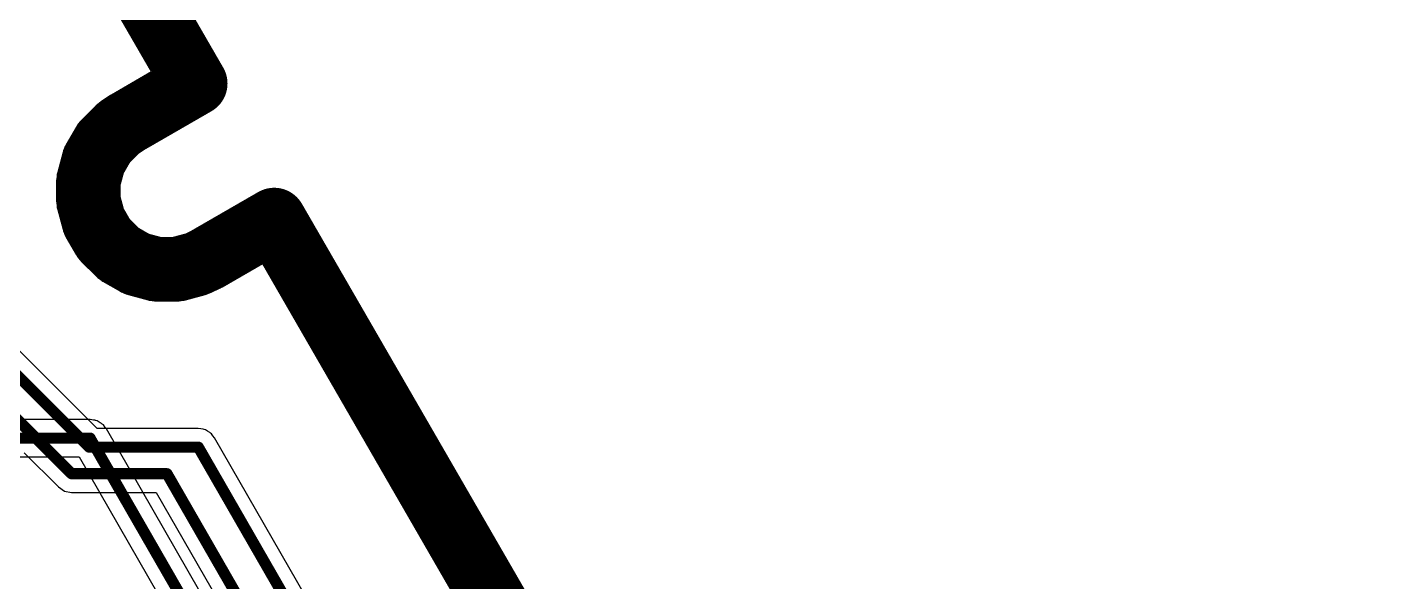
# Model space of a CAD drawing. Header units: millimetres. Extents: x 1.5 to 19.4, y 0 to 11.5.
# Drawn here: x 8.125 to 8.977, y 8.64 to 8.987 of the extents above; entities that cross this region are included whole.
import ezdxf

# ---------------------------------------------------------------- set-up
doc = ezdxf.new("R2010")
doc.units = ezdxf.units.MM
doc.header["$MEASUREMENT"] = 0
for name, color, linetype in [('BottomLayer', 5, 'Continuous'), ('InternalPlane1', 76, 'Continuous'), ('InternalPlane2', 16, 'Continuous'), ('KeepOutLayer', 6, 'Continuous'), ('Mechanical4', 56, 'Continuous'), ('TopLayer', 1, 'Continuous')]:
    doc.layers.add(name, color=color, linetype=linetype)

msp = doc.modelspace()

# ---------------------------------------------------------------- linework, layer by layer
at = {"layer": 'BottomLayer'}
for p, q in [((8.05157, 9.23997), (8.21558, 8.95589)), ((8.21558, 8.95589), (8.18224, 8.93664)), ((8.17886, 8.93464), (8.16977, 8.92718)), ((8.18166, 8.93614), (8.17886, 8.93464)), ((8.18224, 8.93664), (8.18166, 8.93614)), ((8.16977, 8.92718), (8.16231, 8.91808)), ((8.16231, 8.91808), (8.15676, 8.90771)), ((8.15676, 8.90771), (8.15335, 8.89645)), ((8.15335, 8.89645), (8.15219, 8.88475)), ((8.15219, 8.88475), (8.15335, 8.87304)), ((8.15335, 8.87304), (8.15676, 8.86179)), ((8.15676, 8.86179), (8.16231, 8.85141)), ((8.16231, 8.85141), (8.16977, 8.84232)), ((8.24215, 8.83286), (8.2755, 8.85211)), ((8.2755, 8.85211), (8.80544, 7.93424)), ((8.16977, 8.84232), (8.17886, 8.83486)), ((8.17886, 8.83486), (8.18923, 8.82931)), ((8.23516, 8.82931), (8.24114, 8.83252)), ((8.24114, 8.83252), (8.24215, 8.83286)), ((8.18923, 8.82931), (8.20049, 8.8259)), ((8.20049, 8.8259), (8.21219, 8.82475)), ((8.21219, 8.82475), (8.2239, 8.8259)), ((8.2239, 8.8259), (8.23516, 8.82931)), ((8.16426, 8.7417), (8.11642, 8.7417)), ((8.16645, 8.74127), (8.16426, 8.7417)), ((8.16732, 8.74121), (8.16645, 8.74127)), ((8.1677, 8.74102), (8.16732, 8.74121)), ((8.16875, 8.74081), (8.1677, 8.74102)), ((8.17055, 8.73961), (8.16875, 8.74081)), ((8.17142, 8.73918), (8.17055, 8.73961)), ((8.17173, 8.73881), (8.17142, 8.73918)), ((8.17255, 8.73827), (8.17173, 8.73881)), ((8.17366, 8.7366), (8.17255, 8.73827)), ((8.17443, 8.73573), (8.17366, 8.7366)), ((8.97733, 7.33857), (8.17443, 8.73573)), ((8.11642, 8.71825), (8.15743, 8.71825)), ((8.15743, 8.71825), (8.95253, 7.33467))]:
    msp.add_line(p, q, dxfattribs=at)
at = {"layer": 'BottomLayer', "const_width": 0.007}
for points in [[(8.10517, 8.72998), (8.16426, 8.72998)], [(8.16426, 8.72989), (8.96717, 7.33273)]]:
    msp.add_lwpolyline(points, dxfattribs=at)
at = {"layer": 'BottomLayer', "const_width": 0.0035}
for points in [[(8.16251, 8.72998, 1), (8.16601, 8.72998, 1)], [(8.16251, 8.72989, 1), (8.16601, 8.72989, 1)]]:
    msp.add_lwpolyline(points, format="xyb", close=True, dxfattribs=at)
at = {"layer": 'InternalPlane1'}
for p, q in [((7.87713, 9.52332), (8.20275, 8.95933)), ((8.20275, 8.95933), (8.17754, 8.94477)), ((8.17642, 8.94408), (8.17107, 8.9405)), ((8.177, 8.94439), (8.17642, 8.94408)), ((8.17754, 8.94477), (8.177, 8.94439)), ((8.16803, 8.938), (8.15894, 8.92892)), ((8.17107, 8.9405), (8.16803, 8.938)), ((8.15613, 8.92529), (8.15575, 8.92476)), ((8.15644, 8.92587), (8.15613, 8.92529)), ((8.15728, 8.92689), (8.15644, 8.92587)), ((8.15804, 8.92796), (8.15728, 8.92689)), ((8.15852, 8.92841), (8.15804, 8.92796)), ((8.15894, 8.92892), (8.15852, 8.92841)), ((8.15575, 8.92476), (8.14932, 8.91363)), ((8.14732, 8.90878), (8.14399, 8.89637)), ((8.14755, 8.9094), (8.14732, 8.90878)), ((8.1477, 8.91004), (8.14755, 8.9094)), ((8.14824, 8.91124), (8.1477, 8.91004)), ((8.1487, 8.91247), (8.14824, 8.91124)), ((8.14905, 8.91303), (8.1487, 8.91247)), ((8.14932, 8.91363), (8.14905, 8.91303)), ((8.14337, 8.89183), (8.14331, 8.89117)), ((8.14331, 8.89117), (8.14331, 8.87833)), ((8.14356, 8.89378), (8.14335, 8.89249)), ((8.14335, 8.89249), (8.14337, 8.89183)), ((8.14369, 8.89509), (8.14356, 8.89378)), ((8.14388, 8.89572), (8.14369, 8.89509)), ((8.14399, 8.89637), (8.14388, 8.89572)), ((8.14331, 8.87833), (8.14337, 8.87767)), ((8.14337, 8.87767), (8.14335, 8.87701)), ((8.14335, 8.87701), (8.14356, 8.87571)), ((8.14356, 8.87571), (8.14369, 8.8744)), ((8.14369, 8.8744), (8.14388, 8.87377)), ((8.14388, 8.87377), (8.14399, 8.87312)), ((8.14399, 8.87312), (8.14732, 8.86071)), ((8.14732, 8.86071), (8.14755, 8.8601)), ((8.14755, 8.8601), (8.1477, 8.85946)), ((8.1477, 8.85946), (8.14824, 8.85826)), ((8.14824, 8.85826), (8.1487, 8.85703)), ((8.1487, 8.85703), (8.14905, 8.85647)), ((8.14905, 8.85647), (8.14932, 8.85587)), ((8.14932, 8.85587), (8.15575, 8.84474)), ((8.15575, 8.84474), (8.15613, 8.84421)), ((8.15613, 8.84421), (8.15644, 8.84362)), ((8.15644, 8.84362), (8.15728, 8.84261)), ((8.15728, 8.84261), (8.15804, 8.84154)), ((8.15804, 8.84154), (8.15852, 8.84109)), ((8.15852, 8.84109), (8.15894, 8.84058)), ((8.15894, 8.84058), (8.16803, 8.8315)), ((8.16803, 8.8315), (8.16853, 8.83108)), ((8.16853, 8.83108), (8.16898, 8.8306)), ((8.24685, 8.82472), (8.27206, 8.83928)), ((8.27206, 8.83928), (8.79261, 7.93768)), ((8.16898, 8.8306), (8.17005, 8.82983)), ((8.17005, 8.82983), (8.17107, 8.829)), ((8.17107, 8.829), (8.17165, 8.82869)), ((8.17165, 8.82869), (8.17219, 8.8283)), ((8.17219, 8.8283), (8.18331, 8.82188)), ((8.23992, 8.82126), (8.24569, 8.8241)), ((8.24569, 8.8241), (8.24625, 8.82445)), ((8.24625, 8.82445), (8.24685, 8.82472)), ((8.18331, 8.82188), (8.18391, 8.82161)), ((8.18391, 8.82161), (8.18447, 8.82126)), ((8.18447, 8.82126), (8.1857, 8.82079)), ((8.1857, 8.82079), (8.1869, 8.82025)), ((8.1869, 8.82025), (8.18754, 8.8201)), ((8.18754, 8.8201), (8.18816, 8.81987)), ((8.18816, 8.81987), (8.20057, 8.81654)), ((8.20057, 8.81654), (8.20122, 8.81644)), ((8.20122, 8.81644), (8.20185, 8.81625)), ((8.20185, 8.81625), (8.20316, 8.81612)), ((8.20316, 8.81612), (8.20446, 8.8159)), ((8.20446, 8.8159), (8.20511, 8.81592)), ((8.20511, 8.81592), (8.20577, 8.81586)), ((8.20577, 8.81586), (8.21862, 8.81586)), ((8.21862, 8.81586), (8.21927, 8.81592)), ((8.21927, 8.81592), (8.21993, 8.8159)), ((8.21993, 8.8159), (8.22123, 8.81612)), ((8.22123, 8.81612), (8.22254, 8.81625)), ((8.22254, 8.81625), (8.22317, 8.81644)), ((8.22317, 8.81644), (8.22382, 8.81654)), ((8.22382, 8.81654), (8.23623, 8.81987)), ((8.23623, 8.81987), (8.23992, 8.82126)), ((8.23992, 8.82126), (8.23992, 8.82126))]:
    msp.add_line(p, q, dxfattribs=at)
at = {"layer": 'InternalPlane1', "const_width": 0.04}
for points in [[(7.89454, 9.53337), (8.23021, 8.95197)], [(8.18759, 8.92737), (8.23021, 8.95197)], [(8.17315, 8.91471), (8.18224, 8.92379)], [(8.18224, 8.92379), (8.18759, 8.92737)], [(8.16673, 8.90358), (8.17315, 8.91471)], [(8.1634, 8.89117), (8.16673, 8.90358)], [(8.1634, 8.87833), (8.1634, 8.89117)], [(8.1634, 8.87833), (8.16673, 8.86592)], [(8.16673, 8.86592), (8.17315, 8.85479)], [(8.2368, 8.84213), (8.27942, 8.86674)], [(8.27942, 8.86674), (8.82006, 7.93032)], [(8.17315, 8.85479), (8.18224, 8.84571)], [(8.18224, 8.84571), (8.19336, 8.83928)], [(8.19336, 8.83928), (8.20577, 8.83596)], [(8.21862, 8.83596), (8.23103, 8.83928)], [(8.23103, 8.83928), (8.2368, 8.84213)], [(8.20577, 8.83596), (8.21862, 8.83596)]]:
    msp.add_lwpolyline(points, dxfattribs=at)
at = {"layer": 'InternalPlane1', "const_width": 0.02}
for points in [[(8.22021, 8.95197, 1), (8.24021, 8.95197, 1)], [(8.22021, 8.95197, 1), (8.24021, 8.95197, 1)], [(8.17224, 8.92379, 1), (8.19224, 8.92379, 1)], [(8.17224, 8.92379, 1), (8.19224, 8.92379, 1)], [(8.17759, 8.92737, 1), (8.19759, 8.92737, 1)], [(8.17759, 8.92737, 1), (8.19759, 8.92737, 1)], [(8.16315, 8.91471, 1), (8.18315, 8.91471, 1)], [(8.16315, 8.91471, 1), (8.18315, 8.91471, 1)], [(8.15673, 8.90358, 1), (8.17673, 8.90358, 1)], [(8.15673, 8.90358, 1), (8.17673, 8.90358, 1)], [(8.1534, 8.89117, 1), (8.1734, 8.89117, 1)], [(8.1534, 8.89117, 1), (8.1734, 8.89117, 1)], [(8.1534, 8.87833, 1), (8.1734, 8.87833, 1)], [(8.1534, 8.87833, 1), (8.1734, 8.87833, 1)], [(8.15673, 8.86592, 1), (8.17673, 8.86592, 1)], [(8.15673, 8.86592, 1), (8.17673, 8.86592, 1)], [(8.26942, 8.86674, 1), (8.28942, 8.86674, 1)], [(8.26942, 8.86674, 1), (8.28942, 8.86674, 1)], [(8.16315, 8.85479, 1), (8.18315, 8.85479, 1)], [(8.16315, 8.85479, 1), (8.18315, 8.85479, 1)], [(8.17224, 8.84571, 1), (8.19224, 8.84571, 1)], [(8.17224, 8.84571, 1), (8.19224, 8.84571, 1)], [(8.18336, 8.83928, 1), (8.20336, 8.83928, 1)], [(8.18336, 8.83928, 1), (8.20336, 8.83928, 1)], [(8.22103, 8.83928, 1), (8.24103, 8.83928, 1)], [(8.22103, 8.83928, 1), (8.24103, 8.83928, 1)], [(8.2268, 8.84213, 1), (8.2468, 8.84213, 1)], [(8.2268, 8.84213, 1), (8.2468, 8.84213, 1)], [(8.19577, 8.83596, 1), (8.21577, 8.83596, 1)], [(8.19577, 8.83596, 1), (8.21577, 8.83596, 1)], [(8.20862, 8.83596, 1), (8.22862, 8.83596, 1)], [(8.20862, 8.83596, 1), (8.22862, 8.83596, 1)]]:
    msp.add_lwpolyline(points, format="xyb", close=True, dxfattribs=at)
at = {"layer": 'InternalPlane2'}
for p, q in [((7.87713, 9.52332), (8.20275, 8.95933)), ((8.20275, 8.95933), (8.17754, 8.94477)), ((8.17642, 8.94408), (8.17107, 8.9405)), ((8.177, 8.94439), (8.17642, 8.94408)), ((8.17754, 8.94477), (8.177, 8.94439)), ((8.16803, 8.938), (8.15894, 8.92892)), ((8.17107, 8.9405), (8.16803, 8.938)), ((8.15613, 8.92529), (8.15575, 8.92476)), ((8.15644, 8.92587), (8.15613, 8.92529)), ((8.15728, 8.92689), (8.15644, 8.92587)), ((8.15804, 8.92796), (8.15728, 8.92689)), ((8.15852, 8.92841), (8.15804, 8.92796)), ((8.15894, 8.92892), (8.15852, 8.92841)), ((8.15575, 8.92476), (8.14932, 8.91363)), ((8.14732, 8.90878), (8.14399, 8.89637)), ((8.14755, 8.9094), (8.14732, 8.90878)), ((8.1477, 8.91004), (8.14755, 8.9094)), ((8.14824, 8.91124), (8.1477, 8.91004)), ((8.1487, 8.91247), (8.14824, 8.91124)), ((8.14905, 8.91303), (8.1487, 8.91247)), ((8.14932, 8.91363), (8.14905, 8.91303)), ((8.14337, 8.89183), (8.14331, 8.89117)), ((8.14331, 8.89117), (8.14331, 8.87833)), ((8.14356, 8.89378), (8.14335, 8.89249)), ((8.14335, 8.89249), (8.14337, 8.89183)), ((8.14369, 8.89509), (8.14356, 8.89378)), ((8.14388, 8.89572), (8.14369, 8.89509)), ((8.14399, 8.89637), (8.14388, 8.89572)), ((8.14331, 8.87833), (8.14337, 8.87767)), ((8.14337, 8.87767), (8.14335, 8.87701)), ((8.14335, 8.87701), (8.14356, 8.87571)), ((8.14356, 8.87571), (8.14369, 8.8744)), ((8.14369, 8.8744), (8.14388, 8.87377)), ((8.14388, 8.87377), (8.14399, 8.87312)), ((8.14399, 8.87312), (8.14732, 8.86071)), ((8.14732, 8.86071), (8.14755, 8.8601)), ((8.14755, 8.8601), (8.1477, 8.85946)), ((8.1477, 8.85946), (8.14824, 8.85826)), ((8.14824, 8.85826), (8.1487, 8.85703)), ((8.1487, 8.85703), (8.14905, 8.85647)), ((8.14905, 8.85647), (8.14932, 8.85587)), ((8.14932, 8.85587), (8.15575, 8.84474)), ((8.15575, 8.84474), (8.15613, 8.84421)), ((8.15613, 8.84421), (8.15644, 8.84362)), ((8.15644, 8.84362), (8.15728, 8.84261)), ((8.15728, 8.84261), (8.15804, 8.84154)), ((8.15804, 8.84154), (8.15852, 8.84109)), ((8.15852, 8.84109), (8.15894, 8.84058)), ((8.15894, 8.84058), (8.16803, 8.8315)), ((8.16803, 8.8315), (8.16853, 8.83108)), ((8.16853, 8.83108), (8.16898, 8.8306)), ((8.24685, 8.82472), (8.27206, 8.83928)), ((8.27206, 8.83928), (8.79261, 7.93768)), ((8.16898, 8.8306), (8.17005, 8.82983)), ((8.17005, 8.82983), (8.17107, 8.829)), ((8.17107, 8.829), (8.17165, 8.82869)), ((8.17165, 8.82869), (8.17219, 8.8283)), ((8.17219, 8.8283), (8.18331, 8.82188)), ((8.23992, 8.82126), (8.24569, 8.8241)), ((8.24569, 8.8241), (8.24625, 8.82445)), ((8.24625, 8.82445), (8.24685, 8.82472)), ((8.18331, 8.82188), (8.18391, 8.82161)), ((8.18391, 8.82161), (8.18447, 8.82126)), ((8.18447, 8.82126), (8.1857, 8.82079)), ((8.1857, 8.82079), (8.1869, 8.82025)), ((8.1869, 8.82025), (8.18754, 8.8201)), ((8.18754, 8.8201), (8.18816, 8.81987)), ((8.18816, 8.81987), (8.20057, 8.81654)), ((8.20057, 8.81654), (8.20122, 8.81644)), ((8.20122, 8.81644), (8.20185, 8.81625)), ((8.20185, 8.81625), (8.20316, 8.81612)), ((8.20316, 8.81612), (8.20446, 8.8159)), ((8.20446, 8.8159), (8.20511, 8.81592)), ((8.20511, 8.81592), (8.20577, 8.81586)), ((8.20577, 8.81586), (8.21862, 8.81586)), ((8.21862, 8.81586), (8.21927, 8.81592)), ((8.21927, 8.81592), (8.21993, 8.8159)), ((8.21993, 8.8159), (8.22123, 8.81612)), ((8.22123, 8.81612), (8.22254, 8.81625)), ((8.22254, 8.81625), (8.22317, 8.81644)), ((8.22317, 8.81644), (8.22382, 8.81654)), ((8.22382, 8.81654), (8.23623, 8.81987)), ((8.23623, 8.81987), (8.23992, 8.82126)), ((8.23992, 8.82126), (8.23992, 8.82126))]:
    msp.add_line(p, q, dxfattribs=at)
at = {"layer": 'InternalPlane2', "const_width": 0.04}
for points in [[(7.89454, 9.53337), (8.23021, 8.95197)], [(8.18759, 8.92737), (8.23021, 8.95197)], [(8.17315, 8.91471), (8.18224, 8.92379)], [(8.18224, 8.92379), (8.18759, 8.92737)], [(8.16673, 8.90358), (8.17315, 8.91471)], [(8.1634, 8.89117), (8.16673, 8.90358)], [(8.1634, 8.87833), (8.1634, 8.89117)], [(8.1634, 8.87833), (8.16673, 8.86592)], [(8.16673, 8.86592), (8.17315, 8.85479)], [(8.2368, 8.84213), (8.27942, 8.86674)], [(8.27942, 8.86674), (8.82006, 7.93032)], [(8.17315, 8.85479), (8.18224, 8.84571)], [(8.18224, 8.84571), (8.19336, 8.83928)], [(8.19336, 8.83928), (8.20577, 8.83596)], [(8.21862, 8.83596), (8.23103, 8.83928)], [(8.23103, 8.83928), (8.2368, 8.84213)], [(8.20577, 8.83596), (8.21862, 8.83596)]]:
    msp.add_lwpolyline(points, dxfattribs=at)
at = {"layer": 'InternalPlane2', "const_width": 0.02}
for points in [[(8.22021, 8.95197, 1), (8.24021, 8.95197, 1)], [(8.22021, 8.95197, 1), (8.24021, 8.95197, 1)], [(8.17224, 8.92379, 1), (8.19224, 8.92379, 1)], [(8.17224, 8.92379, 1), (8.19224, 8.92379, 1)], [(8.17759, 8.92737, 1), (8.19759, 8.92737, 1)], [(8.17759, 8.92737, 1), (8.19759, 8.92737, 1)], [(8.16315, 8.91471, 1), (8.18315, 8.91471, 1)], [(8.16315, 8.91471, 1), (8.18315, 8.91471, 1)], [(8.15673, 8.90358, 1), (8.17673, 8.90358, 1)], [(8.15673, 8.90358, 1), (8.17673, 8.90358, 1)], [(8.1534, 8.89117, 1), (8.1734, 8.89117, 1)], [(8.1534, 8.89117, 1), (8.1734, 8.89117, 1)], [(8.1534, 8.87833, 1), (8.1734, 8.87833, 1)], [(8.1534, 8.87833, 1), (8.1734, 8.87833, 1)], [(8.15673, 8.86592, 1), (8.17673, 8.86592, 1)], [(8.15673, 8.86592, 1), (8.17673, 8.86592, 1)], [(8.26942, 8.86674, 1), (8.28942, 8.86674, 1)], [(8.26942, 8.86674, 1), (8.28942, 8.86674, 1)], [(8.16315, 8.85479, 1), (8.18315, 8.85479, 1)], [(8.16315, 8.85479, 1), (8.18315, 8.85479, 1)], [(8.17224, 8.84571, 1), (8.19224, 8.84571, 1)], [(8.17224, 8.84571, 1), (8.19224, 8.84571, 1)], [(8.18336, 8.83928, 1), (8.20336, 8.83928, 1)], [(8.18336, 8.83928, 1), (8.20336, 8.83928, 1)], [(8.22103, 8.83928, 1), (8.24103, 8.83928, 1)], [(8.22103, 8.83928, 1), (8.24103, 8.83928, 1)], [(8.2268, 8.84213, 1), (8.2468, 8.84213, 1)], [(8.2268, 8.84213, 1), (8.2468, 8.84213, 1)], [(8.19577, 8.83596, 1), (8.21577, 8.83596, 1)], [(8.19577, 8.83596, 1), (8.21577, 8.83596, 1)], [(8.20862, 8.83596, 1), (8.22862, 8.83596, 1)], [(8.20862, 8.83596, 1), (8.22862, 8.83596, 1)]]:
    msp.add_lwpolyline(points, format="xyb", close=True, dxfattribs=at)
at = {"layer": 'KeepOutLayer', "const_width": 0.005}
for points in [[(7.89454, 9.53337), (8.23021, 8.95197)], [(8.18759, 8.92737), (8.23021, 8.95197)], [(8.2368, 8.84213), (8.27942, 8.86674)], [(8.27942, 8.86674), (8.82006, 7.93032)]]:
    msp.add_lwpolyline(points, dxfattribs=at)
at = {"layer": 'KeepOutLayer', "const_width": 0.0025}
for points in [[(8.22896, 8.95197, 1), (8.23146, 8.95197, 1)], [(8.22896, 8.95197, 1), (8.23146, 8.95197, 1)], [(8.18634, 8.92737, 1), (8.18884, 8.92737, 1)], [(8.18634, 8.92737, 1), (8.18884, 8.92737, 1)], [(8.27817, 8.86674, 1), (8.28067, 8.86674, 1)], [(8.27817, 8.86674, 1), (8.28067, 8.86674, 1)], [(8.23555, 8.84213, 1), (8.23805, 8.84213, 1)], [(8.23555, 8.84213, 1), (8.23805, 8.84213, 1)]]:
    msp.add_lwpolyline(points, format="xyb", close=True, dxfattribs=at)
at = {"layer": 'KeepOutLayer', "const_width": 0.005}
msp.add_lwpolyline([(8.2368, 8.84213, -1), (8.18759, 8.92737)], format="xyb", dxfattribs=at)
at = {"layer": 'Mechanical4', "const_width": 0.005}
for points in [[(7.89454, 9.53337), (8.23021, 8.95197)], [(8.18759, 8.92737), (8.23021, 8.95197)], [(8.2368, 8.84213), (8.27942, 8.86674)], [(8.27942, 8.86674), (8.82006, 7.93032)]]:
    msp.add_lwpolyline(points, dxfattribs=at)
at = {"layer": 'Mechanical4', "const_width": 0.0025}
for points in [[(8.22896, 8.95197, 1), (8.23146, 8.95197, 1)], [(8.22896, 8.95197, 1), (8.23146, 8.95197, 1)], [(8.18634, 8.92737, 1), (8.18884, 8.92737, 1)], [(8.18634, 8.92737, 1), (8.18884, 8.92737, 1)], [(8.27817, 8.86674, 1), (8.28067, 8.86674, 1)], [(8.27817, 8.86674, 1), (8.28067, 8.86674, 1)], [(8.23555, 8.84213, 1), (8.23805, 8.84213, 1)], [(8.23555, 8.84213, 1), (8.23805, 8.84213, 1)]]:
    msp.add_lwpolyline(points, format="xyb", close=True, dxfattribs=at)
at = {"layer": 'Mechanical4', "const_width": 0.005}
msp.add_lwpolyline([(8.2368, 8.84213, -1), (8.18759, 8.92737)], format="xyb", dxfattribs=at)
at = {"layer": 'TopLayer'}
for p, q in [((8.05157, 9.23997), (8.21558, 8.95589)), ((8.21558, 8.95589), (8.18224, 8.93664)), ((8.17886, 8.93464), (8.16977, 8.92718)), ((8.18166, 8.93614), (8.17886, 8.93464)), ((8.18224, 8.93664), (8.18166, 8.93614)), ((8.16977, 8.92718), (8.16231, 8.91808)), ((8.16231, 8.91808), (8.15676, 8.90771)), ((8.15676, 8.90771), (8.15335, 8.89645)), ((8.15335, 8.89645), (8.15219, 8.88475)), ((8.15219, 8.88475), (8.15335, 8.87304)), ((8.15335, 8.87304), (8.15676, 8.86179)), ((8.16858, 8.73602), (8.04197, 8.86263)), ((8.15676, 8.86179), (8.16231, 8.85141)), ((8.16231, 8.85141), (8.16977, 8.84232)), ((8.24215, 8.83286), (8.2755, 8.85211)), ((8.2755, 8.85211), (8.80544, 7.93424)), ((8.16977, 8.84232), (8.17886, 8.83486)), ((8.17886, 8.83486), (8.18923, 8.82931)), ((8.23516, 8.82931), (8.24114, 8.83252)), ((8.24114, 8.83252), (8.24215, 8.83286)), ((8.18923, 8.82931), (8.20049, 8.8259)), ((8.20049, 8.8259), (8.21219, 8.82475)), ((8.21219, 8.82475), (8.2239, 8.8259)), ((8.2239, 8.8259), (8.23516, 8.82931)), ((8.23195, 8.73602), (8.16858, 8.73602)), ((8.23347, 8.73572), (8.23195, 8.73602)), ((8.23501, 8.73562), (8.23347, 8.73572)), ((8.23569, 8.73528), (8.23501, 8.73562)), ((8.23644, 8.73513), (8.23569, 8.73528)), ((8.23772, 8.73427), (8.23644, 8.73513)), ((8.23911, 8.73359), (8.23772, 8.73427)), ((8.23961, 8.73301), (8.23911, 8.73359)), ((8.24024, 8.73259), (8.23961, 8.73301)), ((8.2411, 8.73131), (8.24024, 8.73259)), ((8.24212, 8.73014), (8.2411, 8.73131)), ((8.54114, 8.20981), (8.24212, 8.73014)), ((8.12295, 8.72083), (8.14439, 8.69939)), ((8.14439, 8.69939), (8.1482, 8.69684)), ((8.1482, 8.69684), (8.15268, 8.69595)), ((8.15268, 8.69595), (8.20555, 8.69595)), ((8.20555, 8.69595), (8.49137, 8.19859))]:
    msp.add_line(p, q, dxfattribs=at)
at = {"layer": 'TopLayer', "const_width": 0.007}
for points in [[(8.03368, 8.85434), (8.16372, 8.7243)], [(8.03101, 8.82935), (8.15268, 8.70768)], [(8.16372, 8.7243), (8.23195, 8.7243)], [(8.23195, 8.7243), (8.53097, 8.20397)], [(8.15268, 8.70768), (8.21227, 8.70768)], [(8.21227, 8.70768), (8.21242, 8.70753)], [(8.21242, 8.70753), (8.50396, 8.20022)]]:
    msp.add_lwpolyline(points, dxfattribs=at)
at = {"layer": 'TopLayer', "const_width": 0.0035}
for points in [[(8.16197, 8.7243, 1), (8.16547, 8.7243, 1)], [(8.16197, 8.7243, 1), (8.16547, 8.7243, 1)], [(8.2302, 8.7243, 1), (8.2337, 8.7243, 1)], [(8.2302, 8.7243, 1), (8.2337, 8.7243, 1)], [(8.15093, 8.70768, 1), (8.15443, 8.70768, 1)], [(8.15093, 8.70768, 1), (8.15443, 8.70768, 1)], [(8.21052, 8.70768, 1), (8.21402, 8.70768, 1)], [(8.21052, 8.70768, 1), (8.21402, 8.70768, 1)], [(8.21067, 8.70753, 1), (8.21417, 8.70753, 1)], [(8.21067, 8.70753, 1), (8.21417, 8.70753, 1)]]:
    msp.add_lwpolyline(points, format="xyb", close=True, dxfattribs=at)

doc.saveas('drawing.dxf')
